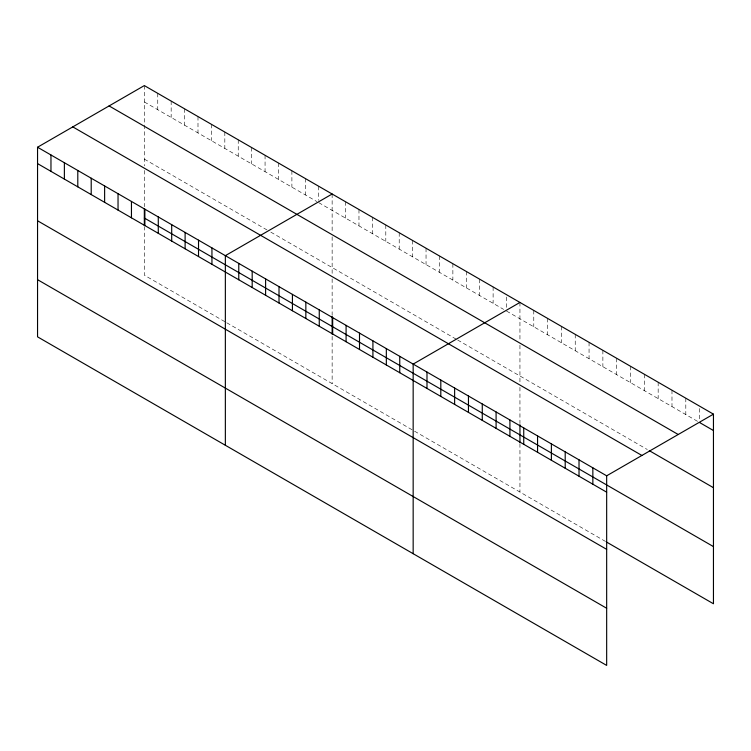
<?xml version="1.0" encoding="UTF-8"?>
<svg xmlns="http://www.w3.org/2000/svg" width="751" height="751" viewBox="0 0 751 751"><rect width="100%" height="100%" fill="white"/><g stroke="black" fill="none" stroke-linecap="round" stroke-linejoin="round"><path stroke-width="0.56" stroke-dasharray="3.75 2.82" d="M144.333 85.586L144.333 123.943M144.333 101.948L316.809 201.531M318.724 202.639L503.658 309.403M506.531 311.064L697.651 421.405M144.333 159.118L266.98 229.928M270.82 232.143L456.711 339.471M457.669 340.025L647.306 449.511M224.821 321.663L144.333 275.195L144.333 226.821M226.736 322.77L412.628 430.088M414.552 431.196L605.841 541.64M699.632 408.516L699.632 419.039M685.804 398.199L685.804 414.571M671.985 390.22L671.985 406.591M658.167 382.24L658.167 398.612M644.339 374.261L644.339 390.633M630.521 366.281L630.521 382.653M616.702 358.302L616.702 374.674M602.875 350.323L602.875 366.685M589.056 342.343L589.056 358.706M575.238 334.364L575.238 350.726M561.41 326.385L561.41 342.747M547.592 318.405L547.592 334.768M533.773 310.426L533.773 326.788M519.945 302.446L519.945 340.804M519.945 345.197L519.945 382.775M519.945 387.309L519.945 423.555M519.945 443.681L519.945 492.055M506.531 297.039L506.531 307.563M493.116 286.948L493.116 303.32M479.701 279.203L479.701 295.575M466.287 271.458L466.287 287.83M452.872 263.714L452.872 280.085M439.457 255.969L439.457 272.341M426.042 248.224L426.042 264.596M412.628 240.48L412.628 256.851M399.213 232.735L399.213 249.107M385.798 224.99L385.798 241.362M372.383 217.246L372.383 233.617M358.969 209.501L358.969 225.873M345.554 201.756L345.554 218.128M332.139 194.011L332.139 232.369M332.139 236.772L332.139 274.35M332.139 278.874L332.139 315.129M332.139 336.345L332.139 383.62M318.724 186.267L318.724 200.301M305.31 178.522L305.31 194.894M291.895 170.777L291.895 187.149M278.48 163.033L278.48 179.405M265.065 155.288L265.065 171.66M251.651 147.543L251.651 163.915M238.236 139.799L238.236 156.17M224.821 132.054L224.821 148.416M211.406 124.309L211.406 140.672M197.992 116.565L197.992 132.927M184.577 108.82L184.577 125.182M171.162 101.075L171.162 117.438M157.748 93.331L157.748 109.693M144.333 125.041L144.333 165.915M144.333 170.449L144.333 206.694"/><path stroke-width="1.13" d="M37.55 147.234L606.667 475.805L606.667 665.414L37.55 336.842L37.55 147.234L144.333 85.586L713.45 414.158L713.45 603.766L606.827 542.213M332.139 194.011L225.356 255.659L225.356 445.268M519.945 302.446L413.163 364.094L413.163 553.703M606.667 475.805L713.45 414.158M699.632 422.55L713.45 430.53M109.092 105.929L678.209 434.5M649.277 450.647L713.45 487.699M72.791 126.891L641.908 455.463M144.333 218.025L713.45 546.597M37.55 163.605L606.667 492.177M37.55 220.775L606.667 549.347M37.55 279.672L606.667 608.254M592.849 467.826L592.849 484.198M579.021 459.847L579.021 476.218M565.203 451.867L565.203 468.239M551.384 443.888L551.384 460.26M537.556 435.909L537.556 452.28M523.738 427.929L523.738 444.301M519.945 424.69L519.945 442.583M509.92 419.95L509.92 436.322M496.092 411.97L496.092 428.342M482.273 403.991L482.273 420.363M468.455 396.012L468.455 412.383M454.627 388.032L454.627 404.404M440.809 380.053L440.809 396.425M426.99 372.074L426.99 388.445M399.748 356.35L399.748 372.721M386.333 348.605L386.333 364.967M372.918 340.86L372.918 357.223M359.504 333.115L359.504 349.478M346.089 325.371L346.089 341.733M332.674 317.626L332.674 333.988M332.139 316.255L332.139 334.148M319.259 309.881L319.259 326.244M305.845 302.137L305.845 318.499M292.43 294.383L292.43 310.754M279.015 286.638L279.015 303.01M265.601 278.893L265.601 295.265M252.186 271.149L252.186 287.52M238.771 263.404L238.771 279.776M211.942 247.914L211.942 264.286M198.527 240.17L198.527 256.542M185.112 232.425L185.112 248.797M171.697 224.68L171.697 241.052M158.283 216.936L158.283 233.308M144.868 209.191L144.868 225.563M144.333 208.956L144.333 225.722M131.453 201.446L131.453 217.818M118.038 193.702L118.038 210.073M104.624 185.957L104.624 202.329M91.209 178.212L91.209 194.584M77.794 170.468L77.794 186.839M64.379 162.723L64.379 179.095M50.965 154.978L50.965 171.35"/></g></svg>
